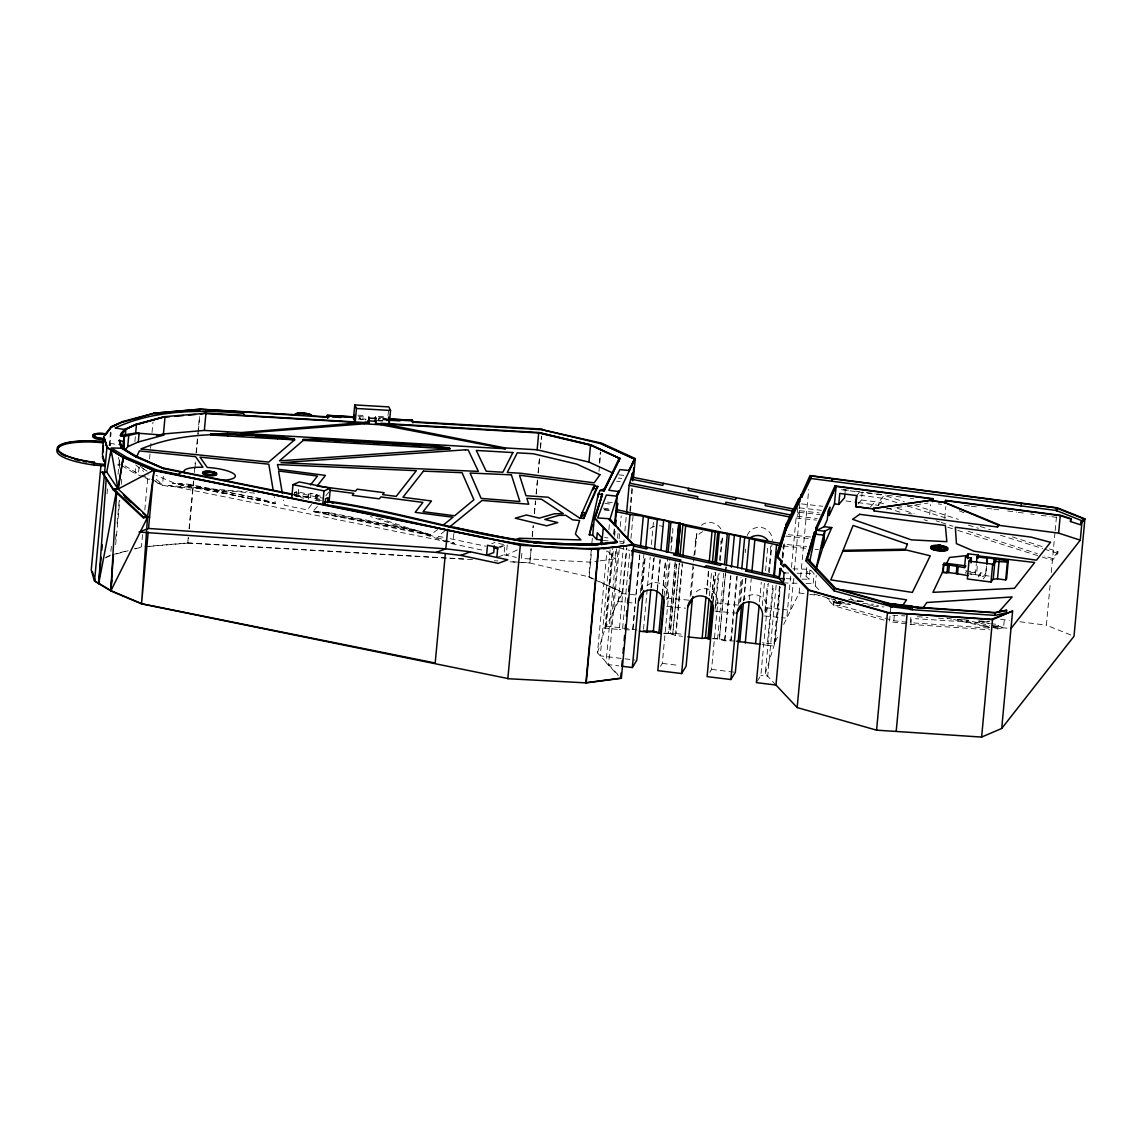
<?xml version="1.0" encoding="UTF-8"?>
<svg xmlns="http://www.w3.org/2000/svg" width="1142" height="1142" viewBox="0 0 1142 1142"><rect width="100%" height="100%" fill="white"/><g stroke="black" fill="none" stroke-linecap="round" stroke-linejoin="round"><path stroke-width="0.75" stroke-dasharray="5 3.75" d="M109.132 445.78L110.531 431.947M109.932 445.166L111.088 432.732M109.261 445.623L110.46 445.08L110.617 443.41L109.289 444.11M107.005 493.901L107.505 488.633M111.359 546.404L110.546 555.198L106.063 557.21M118.054 474.244L119.525 458.413M119.182 468.277L119.839 461.168M115.599 539.367L116.099 534.042M117.084 523.379L119.225 500.282M115.67 544.677L119.782 500.253M121.266 484.265L121.766 478.941M134.884 441.626L135.356 436.487M143.178 477.013L134.999 473.559L135.798 464.98L143.606 471.432M139.067 467.035L138.425 473.901L123.964 465.222M142.536 534.599L141.394 546.918L134.542 548.76M144.82 509.96L148.089 474.772M149.559 458.927L150.373 450.134M150.544 448.363L151.187 441.326M152.014 432.532L152.985 421.969M254.538 493.116L167.46 486.178L162.535 485.193L163.463 475.186M188.273 486.478L189.529 484.351L260.033 498.597L275.393 503.394L274.251 496.57M189.372 486.007L189.529 484.351L173.869 482.88L156.24 475.443M144.834 546.618L187.745 542.907L188.23 537.625M189.044 528.832L193.455 481.324M194.268 472.517L195.253 461.953M196.067 453.16L197.694 435.559M197.866 433.803L199.493 416.202M148.96 546.461L187.987 543.078L188.473 537.754M189.301 528.874L193.755 480.896M194.911 468.463L195.567 461.354M196.381 452.475L198.194 432.932M198.365 431.148L199.85 415.16M259.891 500.267L260.033 498.597L188.43 484.808L172.77 483.337L275.393 503.394L172.77 483.337M294.251 495.785L294.55 492.445L296.392 491.674L308.797 494.172L310.91 493.287L317.119 494.529L316.648 499.525L315.092 500.196L315.563 495.2L317.119 494.529M296.392 491.674L295.935 496.67L298.033 495.771L298.704 488.605M293.994 494.272L306.113 496.727L295.407 496.37M308.797 494.172L308.34 499.168L310.453 498.283L310.91 493.287M359.916 418.686C359.787 415.046 359.202 420.941 362.471 419.628L362.542 418.8L359.987 417.844M365.426 420.013L365.497 419.185L362.542 418.8M387.623 419.457L378.944 418.957L378.473 420.285L378.93 418.315L385.982 418.714M388.037 415.545L388.68 408.636M453.831 533.557L452.874 543.849L485.207 550.758M498.269 556.925L503.979 554.769L504.907 544.777L494.629 542.578L491.774 543.649M507.219 544.962L506.263 555.255L518.968 549.074M521.88 553.342L521.394 558.481L590.186 562.149L598.451 561.079M594.011 579.108L589.201 576.91L529.717 562.963L531.03 548.745M532.186 536.312L533.171 525.663M534.328 513.215L535.484 500.781M536.14 493.672L537.454 479.469M538.125 472.36L539.438 458.142M540.423 447.478L541.408 436.829M531.173 548.745L529.859 562.82L510.36 561.678M532.315 536.426L533.285 525.862M534.427 513.543L535.569 501.224M536.226 494.186L537.539 480.111M538.182 473.059L539.495 458.984M540.466 448.435L541.608 436.116M591.213 550.33L588.744 576.981L593.512 579.165M591.87 543.221L592.37 537.896M599.293 463.281L600.278 452.617M589.201 576.91L591.642 550.501M598.993 471.318L600.792 451.961M617.879 674.565L597.48 652.867L606.944 550.787M608.9 529.674L609.728 520.88M610.113 549.859L600.278 655.851L635.066 660.076M597.48 652.867L604.946 628.899L612.283 549.702M613.754 533.871L614.239 528.589M605.331 628.1L612.697 548.702M614.011 534.599L614.667 527.533M606.302 626.116L613.34 550.273M614.653 536.169L615.295 529.117M600.107 560.85L614.967 558.909L615.766 550.33M616.566 548.888L606.017 662.603L618.222 675.579M617.565 538.239L618.05 532.9M637.036 629.941L610.97 626.615L618.136 549.316M619.107 538.781L619.606 533.5M620.249 526.476L621.234 515.941M619.192 549.816L608.543 664.63L618.736 665.872M618.35 601.534L623.575 545.162M623.732 543.392L624.06 539.866M624.888 531.059L626.187 516.969M622.233 593.626L626.473 547.803M629.913 510.802L631.911 487.491M610.97 626.615L604.332 625.902L603.704 627.914L619.321 629.585L626.872 548.16M630.37 511.388L632.482 488.505M622.604 628.485L629.813 550.787M630.955 538.424L633.253 513.7M639.734 554.669L632.754 629.941L619.321 629.585M632.925 628.957L639.748 555.426M640.277 593.083L643.86 554.512M641.39 590.2L644.473 556.896M641.775 590.328L644.887 556.711M642.175 589.586L645.287 555.968M643.517 629.256L650.212 557.025M651.368 544.705L653.481 521.794M650.954 588.073L653.724 558.224M651.525 587.359L654.295 557.51M657.278 589.186L660.076 559.023M657.421 590.357L660.219 560.194M662.374 593.926L665.486 560.379M662.474 594.382L665.586 560.85M664.059 596.081L667.656 557.296M666 595.624L669.241 560.565M670.868 543.035L672.153 534.642M669.869 562.935L666.614 597.994L688.897 600.192M671.011 550.658L672.795 531.373A12.919 12.548 11.1 0 0 672.652 528.104M660.504 666.3L662.303 663.402L668.484 596.781A12.919 12.462 31.7 0 0 645.273 587.63M675.193 561.65L668.527 633.425L670.297 633.582L676.735 564.077M663.759 633.439L668.769 633.425L675.422 561.664M676.578 564.262L670.154 633.539L675.464 635.566L682.502 636.322M672.724 634.167L679.29 563.277M668.769 633.425L672.781 633.953L679.362 563.063M675.464 635.566L682.188 563.12M672.781 633.953L676.093 633.553L682.488 564.633M690.153 596.238L693.736 557.667M693.893 555.911L696.791 533.742A12.919 12.548 11.1 0 1 697.534 530.559M691.11 595.11L693.708 567.06M694.85 554.784L696.791 533.742M706.284 593.612L708.597 568.745M706.655 594.311L708.939 569.772M709.382 595.881L711.623 571.2M711.666 598.094L714.078 572.056M711.766 598.508L714.193 572.27M712.808 601.82L715.534 572.313M713.079 601.363L715.706 573.027M715.22 605.788L718.318 572.485M719.446 560.208L722.515 536.283L720.231 560.822M715.049 609.428L719.089 573.098M709.782 672.295L711.58 669.398L717.761 602.776A12.919 12.462 31.7 0 0 694.55 593.64M735.077 641.005L724.57 640.805L717.59 638.878L723.685 573.227M737.261 576.082L731.337 639.991L724.899 640.205L719.346 638.749L725.384 573.669M725.555 571.914L726.041 566.675M719.446 639.206L725.527 573.741M725.684 571.999L726.169 566.789M724.57 640.805L730.595 575.882M724.899 640.205L730.88 575.696M730.766 640.733L736.733 576.382M738.503 604.075L740.958 577.695M739.716 602.905L741.986 578.352M740.658 601.763L742.771 578.98M745.212 552.671L745.54 549.174M743.613 600.792L745.712 578.223M743.956 600.635L746.069 577.895M749.295 599.764L751.25 578.766M759.487 601.748L761.286 582.334M762.299 605.645L764.412 582.905M765.554 570.657L767.824 546.176M764.94 610.699L767.381 584.404M768.523 572.128L771.278 546.076M765.097 612.697L768.323 583.262M769.308 572.742L771.906 544.691M757.274 681.189L760.857 675.407L767.024 608.772A12.919 12.462 31.7 0 0 743.827 599.636M779.415 586.46L773.891 646.072L767.253 645.358L772.82 585.361M775.975 685.029L765.297 673.666L773.419 586.032M776.175 585.061L767.709 676.235L760.857 675.407M782.184 556.654L783.155 546.133M779.886 586.189L774.519 644.045L762.371 642.76M782.484 558.138L783.783 544.12L806.666 546.732M765.297 673.666L775.247 641.704L780.286 587.373M783.055 557.582L784.354 543.563M790.692 576.082L786.781 618.165L781.628 617.651M791.506 567.317L796.06 518.225L799.942 510.303L794.247 571.671M797.83 507.648L797.03 516.241L817.201 518.525M799.771 503.693L798.972 512.287L820.241 514.685M793.59 578.68L790.664 610.242L781.87 609.371M783.712 624.446L799.129 592.969L799.785 585.96M800.599 577.195L808.722 489.561M792.962 568.859L809.963 569.33L809.036 579.322L805.981 576.068L806.794 567.331M818.785 589.686L813.161 583.705L814.089 573.712L809.963 569.33M815.288 585.96L816.259 575.468M833.389 605.217L833.746 601.449L826.979 598.394L831.347 598.522M907.048 622.304L893.815 620.706L840.055 605.403L840.398 601.634L833.746 601.449L833.946 605.802L884.436 620.177M845.023 493.03L845.308 489.875M858.013 503.936L861.482 499.953L862.21 492.088M857.942 502.58L878.426 505.349L878.726 502.195L884.136 495.3L904.378 501.88M890.789 607.458L889.475 621.619L910.888 624.417L989.514 629.784M893.815 620.706L894.314 615.395M910.845 617.394L910.36 622.704L989.386 628.114M910.888 624.417L911.544 617.337M929.688 514.614L930.616 504.621M944.734 518.254L945.819 506.605M975.339 574.697L976.367 563.663M970.357 573.912L975.439 574.569L976.681 572.97L977.595 563.234M980.635 572.856L978.38 575.739L978.152 578.237L980.407 575.354L980.635 572.856L985.703 573.527L986.502 564.99M983.219 578.894L985.774 575.639L986.674 565.904M994.14 627.001L998.094 626.073L999.136 624.603L998.779 626.259L990.328 625.345L995.139 626.644L994.868 629.585L1003.575 627.558L1004.389 618.807M1070.753 634.966L1046.386 625.202L1050.297 583.077M1051.282 572.542L1055.008 532.315M1055.165 530.559L1056.478 516.541M1042.289 557.053L1052.424 560.251L1057.82 553.356L1057.977 551.686L1049.541 548.959M805.981 576.068L807.837 570.144L810.906 570.472M613.982 609.057L622.19 592.313L595.11 579.893M604.946 628.899L622.861 592.341L595.61 579.851M775.247 641.704L778.33 635.423M666.685 599.664L668.484 596.781M715.063 607.116L717.761 602.776M765.24 611.669L767.024 608.772M311.638 504.45L307.355 509.903L284.301 505.207L283.444 500.068M315.92 498.983L321.273 492.159M437.743 529.46L429.934 535.312L312.751 511.63L318.175 505.62M325.813 495.871L330.181 490.303M878.426 505.349L883.837 498.454L897.355 502.723M965.532 570.757L975.568 572.199M965.29 573.255L966.546 571.657M985.703 573.527L983.462 576.396L978.38 575.739M1057.977 551.686L1052.567 558.581L1044.131 555.854M856.714 495.571L859.027 492.916M870.39 507.077L875.043 501.723M445.066 530.687L438.214 536.283L443.367 537.325M499.839 547.675L505.792 544.777M105.164 557.981L109.618 555.997M329.481 512.644L312.751 511.63L329.481 512.644L415.674 530.045L431.034 534.841L429.949 535.312M415.674 530.045L328.225 514.757L328.425 513.101L414.589 530.502L429.934 535.312M167.46 486.178L168.93 485.564L247.129 491.788M306.113 496.727L323.058 499.725M378.602 518.14L454.345 543.235L452.874 543.849L370.393 516.527M497.769 547.461L504.907 544.777M112.259 554.741L127.69 550.601M116.227 553.956L128.189 550.744M135.027 548.902L141.865 547.075M993.283 627.072L1009.514 628.328M836.072 602.548L840.398 601.634L834.26 602.405L844.909 603.204M886.378 509.004L895.057 507.776M896.784 507.519L905.449 506.277M907.191 506.034L927.989 503.051M840.326 602.462L834.174 603.247L850.547 604.461M988.672 621.505L978.037 622.675L915.484 618.678M117.44 464.908L120.524 464.794M712.836 638.535L719.346 638.749M663.916 633.153L668.841 633.225M712.665 638.792L717.59 638.878M604.118 509.618L608.957 509.732M785.196 572.927L788.608 573.027M797.102 573.255L814.089 573.712M786.11 578.694L794.932 578.937M801.984 579.122L809.036 579.322M783.184 582.891L797.287 583.277M806.109 583.519L813.161 583.705M892.83 615.238L905.006 615.895M357.946 415.188L366.454 415.674M378.387 416.373L386.91 416.873M378.901 417.444L387.423 417.943M358.602 416.587L367.124 417.073M387.666 418.957L378.93 418.315M387.623 420.156L378.873 419.785M358.402 419.028L366.625 419.514L365.497 419.185M377.617 420.156L387.552 420.727M377.502 420.827L382.813 421.127M187.745 542.907L466.05 559.109M494.4 560.751L497.955 560.965M187.987 543.078L472.759 559.651M510.131 561.821L529.717 562.963M917.326 616.723L927.918 617.437M938.496 618.165L947.318 618.764M957.91 619.492L968.502 620.22M979.079 620.934L989.671 621.662M984.732 626.487L988.829 626.772M853.145 600.878L863.652 601.663M857.456 601.363L862.767 601.763M862.824 603.461L873.43 604.261M867.891 604.917L878.498 605.703M873.302 606.159L883.794 606.944M295.107 495.599L307.541 496.599M618.193 478.055L621.733 478.398M616.637 481.225L620.177 481.567M621.576 593.554L637.507 595.125M716.334 602.905L738.617 605.103M766.054 607.815L780.114 609.2M617.694 601.477L625.331 602.234M627.072 602.405L635.808 603.262M666.728 606.316L685.585 608.172M714.735 611.056L738.731 613.425M764.455 615.952L779.915 617.479M155.326 481.096L157.924 483.237L161.35 483.58L156.14 479.283M788.18 534.67L811.134 537.083M785.91 536.098L808.864 538.51M783.226 545.933L806.166 548.346M814.988 549.273L818.529 549.645M676.093 633.553L682.816 634.267M990.699 623.689L999.136 624.603M604.675 537.539L607.944 537.896M801.541 503.893L822.811 506.291M799.5 507.847L821.369 510.317M799.743 510.702L819.214 512.901M796.174 517.983L816.473 520.11M607.387 502.066L612.512 502.666M604.917 503.436L611.727 504.222M618.907 474.787L624.06 475.4M662.303 663.402L679.29 665.472M711.58 669.398L733.664 672.096M604.304 509.974L609.414 510.617M603.376 508.176L610.185 509.047M843.51 489.575L848.763 490.261M855.786 491.174L859.298 491.631M866.321 492.545L875.086 493.687M876.842 493.915L885.621 495.057M887.377 495.285L903.165 497.355M910.188 498.269L913.686 498.726M964.462 505.349L969.644 506.02M971.371 506.249L980.022 507.376M986.931 508.276L992.112 508.947M993.84 509.175L1002.49 510.303M1007.701 510.988L1016.523 512.13M1018.293 512.358L1023.575 513.058M1030.641 513.971L1034.167 514.428M1041.218 515.356L1050.04 516.498M1051.811 516.741L1057.092 517.426M841.411 489.732L882.423 495.086M938.182 503.907L941.55 504.35M861.482 499.953L878.726 502.195L883.794 503.836M908.589 513.543L912.087 514M969.929 572.099L976.681 572.97M985.774 575.639L989.158 576.082M966.889 573.598L980.407 575.354M603.333 540.309L608.329 540.965M799.129 592.969L807.965 594.111M809.735 594.34L820.327 595.724M848.592 599.407L864.48 601.491M1000.478 619.221L1009.3 620.377M1019.906 621.748L1046.386 625.202M859.926 495.228L883.837 498.454M845.979 500.967L856.229 502.352M762.271 644.559L767.253 645.358M109.86 443.296L121.066 445.123M109.718 444.952L110.46 445.08M315.563 495.2L321.759 496.456M294.55 492.445L323.857 498.369M294.593 495.071L310.453 498.283M316.648 499.525L321.302 500.467M315.092 500.196L319.746 501.138M300.589 497.612L303.686 498.226M313.807 511.173L431.034 534.841M450.219 538.71L485.864 546.204M168.93 485.564L454.345 543.235M503.979 554.769L516.355 557.41M979.351 621.148L989.714 623.475M619.421 541.108L626.087 542.607M978.023 621.062L988.401 623.375M619.863 542.95L623.218 543.692M963.762 619.578L989.729 625.373M957.296 619.506L988.472 626.473M946.747 617.993L951.928 619.15M953.656 619.535L989.786 627.629M619.364 548.046L629.742 550.358M188.43 484.808L258.791 500.724L258.949 499.054L274.294 503.865M998.094 626.073L1003.575 627.558M992.812 627.315L998.294 628.785M814.103 594.026L850.005 604.246M834.288 602.034L840.055 603.675M907.49 505.92L946.333 518.183M968.302 525.106L978.437 528.303M1000.392 535.241L1042.617 548.56M1044.316 549.088L1057.82 553.356M886.877 508.019L900.396 512.287M924.035 519.738L927.418 520.809M947.689 527.204L956.139 529.874M957.824 530.402L1040.59 556.525M914.514 505.164L958.395 519.396M980.336 526.505L990.471 529.788M1012.412 536.911L1042.789 546.761M897.298 508.219L914.171 513.7M936.112 520.809L939.481 521.908M941.179 522.451L952.985 526.291M968.173 531.216L1037.379 553.656M959.309 510.802L964.105 512.815M141.694 475.286L149.887 478.741M151.529 479.426L161.35 483.58M144.82 477.713L149.73 479.783M157.924 483.237L162.535 485.193M142.95 468.591L147.075 471.075M121.994 465.736L134.999 473.559M140.523 466.393L145.733 470.69M850.148 597.68L852.56 599.935M833.631 598.579L840.055 605.403L833.946 605.802L826.979 598.394M607.73 551.215L614.967 558.909M118.383 457.514L120.096 463.338M650.069 528.518A12.919 12.548 11.1 0 1 656.136 525.862M659.505 525.763A12.919 12.548 11.1 0 1 662.788 526.519M671.053 536.24A12.919 12.548 11.1 0 1 671.196 539.524M695.192 541.893A12.919 12.548 11.1 0 1 702.63 531.701M720.773 541.151A12.919 12.548 11.1 0 1 720.916 544.434M770.493 546.062A12.919 12.548 11.1 0 1 770.636 549.331M747.253 535.455A12.919 12.548 11.1 0 1 772.235 541.194M701.388 525.277A12.919 12.548 11.1 0 1 721.373 529.859"/><path stroke-width="1.5" d="M116.627 491.488L110.817 590.899L141.537 603.861L507.947 678.548M142.779 512.986L147.504 517.426L141.537 603.861L148.203 531.972M116.384 491.46L98.683 583.605L106.263 478.127M113.386 555.426L110.817 590.899L94.529 581.107L91.246 569.929L100.924 465.608M105.121 465.95L94.101 465.037L94.472 462.353A44.295 10.635 5.3 0 1 58.071 448.178A44.295 10.635 5.3 0 1 98.283 441.526L103.422 442.025M92.902 436.13A10.835 2.598 5.3 0 0 101.638 439.913L104.307 440.184L103.522 437.514L102.466 454.702L105.335 464.466L94.244 463.381L94.472 462.353M102.908 452.246L103.365 447.25M104.307 440.184L104.407 438.771L101.766 438.585A10.835 2.598 5.3 0 1 93.016 434.788A10.835 2.598 5.3 0 1 105.535 433.774L111.331 426.851L123.25 421.526L111.288 427.351L105.821 434.317L102.709 434.074A10.492 2.527 5.3 0 0 93.159 435.659A10.492 2.527 5.3 0 0 101.781 439.013L104.721 439.37L107.22 447.864L123.479 457.628L154.17 470.59L487.52 538.31M104.721 439.37L106.934 447.35L94.529 581.107M629.556 545.376L633.025 544.92L617.379 527.732L633.781 544.534L621.376 678.291L586.203 682.887L507.833 678.705L520.352 544.805L154.213 470.09L147.561 516.598L117.969 488.862L106.72 472.003L102.066 472.131L113.229 489.818L143.307 517.797L149.573 517.24M105.421 435.102L111.002 426.794L122.951 421.455L154.056 413.247L200.278 409.25L328.625 417.301L328.054 415.488L354.705 417.044M105.821 434.317L102.751 433.575A10.492 2.527 5.3 0 0 93.216 435.159A10.492 2.527 5.3 0 0 101.824 438.514M107.22 447.864L104.436 438.856M98.683 583.605L101.138 557.225M101.795 550.187L102.28 544.905M110.617 454.959L111.102 449.848L117.969 488.862L113.315 488.976L102.066 472.131M113.229 489.818L114.043 489.347L143.392 516.969L147.561 516.598M113.957 490.175L114.043 489.347L118.211 488.976L153.942 470.104L291.838 498.397M292.866 494.729L163.663 468.62L135.984 456.928L121.452 448.206L119.325 440.312L122.137 447.721L136.583 456.4L164.091 468.534M119.967 440.355L120.895 447.892M124.821 450.405L127.718 446.708L138.31 441.968L139.11 433.389C134.613 433.132 110.26 442.325 125.249 429.107L135.912 424.353L164.562 416.659L205.931 413.276L204.347 430.42L163.449 433.96L156.911 435.716M163.449 433.96L165.033 416.801L136.469 424.467L125.877 429.206L121.052 435.373L135.67 433.046L163.72 435.145L138.31 441.968M119.325 440.312L121.452 448.206L111.188 447.964L126.962 457.442L156.825 470.033L177.909 474.301L182.434 471.903M122.893 446.194L124.435 436.215L123.507 446.208M125.249 429.107L120.367 435.787M111.816 580.236L110.817 590.899L147.504 517.426M122.736 462.424L123.236 457.143L154.17 470.59M125.877 429.206L125.334 435.059L128.761 435.387L127.718 446.708M123.479 457.628L107.277 447.364M135.912 424.353L125.206 429.606L115.171 427.979C154.984 409.464 200.464 409.65 243.374 413.318L244.631 415.36M136.469 424.467L135.67 433.046L139.11 433.389M135.984 456.928L121.495 447.707M143.307 517.797L143.392 516.969M123.193 422.026L154.056 413.247M148.531 528.461L445.794 548.802L470.376 551.8L507.747 559.78L498.226 563.377L460.854 555.397L436.287 552.4L139.01 532.058L148.531 528.461L153.942 470.104M137.554 424.396L164.562 416.659M163.663 468.62L136.026 456.429M200.507 414.046L205.688 413.104L363.813 422.454L241.033 432.561L204.347 430.42M227.815 435.973L227.558 433.446L210.356 434.117L210.77 434.988L294.607 439.87L294.208 438.999L277.32 436.344L227.558 433.446M277.577 438.871L277.32 436.344M295.093 415.345L295.064 414.689A8.579 2.056 5.3 0 1 302.516 413.033A8.579 2.056 5.3 0 1 312.023 415.674L312.051 416.33M295.592 414.589L295.607 414.218A8.051 1.927 5.3 0 1 302.587 413.176A8.051 1.927 5.3 0 1 310.981 415.103L310.938 415.602A8.051 1.927 5.3 0 0 302.544 413.675A8.051 1.927 5.3 0 0 295.564 414.717M291.752 497.955L292.98 484.636L299.318 481.938L330.338 488.219L329.067 502.037L324.399 502.066M311.323 416.016L328.668 416.801M320.331 441.354L320.074 438.828L302.887 439.513L303.301 440.369L449.948 448.906L449.534 448.035L432.647 445.38L320.074 438.828M327.269 415.303L327.768 417.929L327.269 415.303L354.648 416.901M328.625 417.301L328.054 415.488M633.781 544.534C528.403 561.736 425.78 519.325 322.772 504.222L324.014 490.903L330.338 488.219M327.497 502.694L327.968 497.698L325.584 498.711L325.113 503.708L322.772 504.222M601.663 540.095L596.666 539.438L592.712 535.227L589.286 534.87L598.365 494.001L600.021 490.475L604.061 490.946L619.906 458.627L590.956 445.366L538.838 432.989L389.251 424.282L390.535 410.449L388.837 406.909L354.762 404.925L353.478 418.743L354.063 419.985L354.534 414.989L355.176 422.297L205.646 413.604M355.176 422.297L356.461 408.479L354.762 404.925M368.809 423.097L368.837 417.173L368.809 423.097L363.698 422.797L364.184 423.81L381.214 424.81L505.392 448.777L504.978 447.921L380.786 423.282L538.881 432.49L591.014 444.852L619.906 458.627M375.618 423.482L375.49 417.258L375.618 423.482L380.729 423.782L381.214 424.81M388.822 421.384L388.608 416.973M629.57 470.604L628.985 470.019L632.525 464.18L619.278 491.617L608.786 490.246L619.963 469.59L628.942 470.518L634.552 459.07L601.106 443.738L542.079 429.72L412.562 422.183L411.991 420.37L389.408 419.057M412.348 421.598L412.476 420.256L389.522 418.928M412.562 422.183L411.991 420.37M412.961 422.883L412.476 420.256M435.188 663.188L445.309 554.084M447.735 529.388L445.794 548.802L436.287 552.4M454.131 527.304L522.879 541.479L592.056 545.177L617.237 542.379C519.439 555.526 424.767 515.213 329.067 502.037M494.329 545.905L493.701 552.571L486.563 555.269L487.491 545.276L497.769 547.461L496.841 557.453M612.911 473.073L588.958 462.082L537.14 449.791L538.738 432.632L590.542 444.937L619.292 458.113L618.964 461.539M542.079 429.72L601.606 443.153L635.266 458.584L633.467 477.956M588.958 462.082L590.542 444.937M592.712 535.227L594.297 518.068L602.476 493.944L594.896 518.625L602.476 493.944M601.106 443.738L634.552 459.07M598.18 496.927L598.508 493.558M596.666 539.438L597.28 532.786L601.42 537.183L600.92 543.963M601.834 493.858L599.907 502.88M603.433 490.86L619.292 458.113M586.203 682.887L598.608 549.145M604.061 490.946L619.949 458.128M601.691 544.791L603.29 527.633M618.008 527.761L609.186 519.567L609.985 518.796L597.623 517.94L606.359 495.028L617.123 496.213L618.15 493.501L616.494 496.128L617.165 495.714M616.709 495.071L618.693 491.031L619.278 491.617M614.567 525.063L617.351 495.143M617.508 493.43L618.107 494.001L619.321 491.117M614.981 524.007L617.622 503.251L617.008 509.903M618.693 491.031L618.479 493.258M614.967 525.72L609.243 519.068M615.595 525.734L616.123 520.295M626.515 513.443L629.128 485.25L632.468 473.045L631.854 479.697L633.011 477.327L794.789 509.289M634.595 458.57L632.34 463.566L635.266 458.584M632.525 464.18L632.982 463.638M632.682 480.853L633.011 477.327M633.239 473.288L633.724 467.949M627.7 539.309L629.999 514.528L616.138 511.659L617.094 509.717C671.696 521.708 725.284 533.671 780.343 543.406M621.162 672.838L620.663 678.162L585.917 682.716L598.322 548.959L633.025 544.92M621.819 665.729L622.304 660.404M622.975 653.295L623.461 647.971M624.117 640.862L624.617 635.537M625.274 628.428L625.602 624.874M626.43 615.981L626.929 610.656M627.586 603.547L628.086 598.222M628.742 591.113L629.228 585.789M629.899 578.68L630.227 575.125M630.884 568.017L631.369 562.692M632.04 555.583L632.525 550.258M640.548 545.919L643.303 516.155L629.999 514.528M622.133 666.286L632.34 667.528L638.521 600.906L642.989 593.669A12.919 12.462 31.7 0 1 643.731 590.485M645.715 547.86L648.499 517.783L643.303 516.155M642.989 593.669L636.808 660.29L632.34 667.528M639.477 631.198L646.872 631.983L650.783 589.829M654.537 549.445L657.307 519.596L648.499 517.783M664.002 596.438L660.576 633.453L653.324 631.769L657.107 590.956M660.89 550.144L663.688 519.981L657.307 519.596M658.863 633.225L662.303 596.153M666.4 552.029L669.183 522.008L663.688 519.981M668.099 552.371L670.868 522.408L669.183 522.008M675.836 554.655L678.762 523.136L670.868 522.408M676.078 554.669L679.005 523.164M677.563 553.613L680.375 523.407M677.706 553.656L680.518 523.464L678.762 523.136M679.947 556.183L682.916 524.292L680.518 523.464M682.845 556.054L685.628 526.005L682.916 524.292M638.521 600.906A12.919 12.462 31.7 0 1 652.41 589.971A12.919 12.462 31.7 0 1 664.002 604.018L657.821 670.639L681.617 673.537L687.784 606.902L692.266 599.678A12.919 12.462 31.7 0 1 692.994 596.495M692.266 599.678L686.085 666.3L681.617 673.537M687.784 636.893L702.13 638.421L705.956 597.152M709.253 561.65L712.051 531.458C734.863 534.199 757.132 540.851 779.872 545.462M702.13 638.421L705.428 638.021L709.054 598.965M712.437 562.521L715.32 531.373M712.808 601.82L709.382 638.749L707.912 638.621L711.352 601.563M714.892 563.377L717.776 532.215M716.348 563.634L719.232 532.486M724.485 564.548L727.368 533.4M726.326 565.062L729.224 533.914M731.408 567.203L734.292 536.055M737.532 567.702L740.43 536.554M730.88 679.533L737.061 612.911L741.543 605.674L735.362 672.295L730.88 679.533L707.098 676.635L713.279 610.014A12.919 12.462 31.7 0 0 701.688 595.967A12.919 12.462 31.7 0 0 687.784 606.902M741.772 568.902L744.698 537.24M760.601 644.288L739.816 641.69L743.456 602.533M746.354 571.285L749.395 538.396A12.919 12.548 11.1 0 1 767.681 540.123M745.283 643.017L749.138 601.506M751.893 571.771L754.819 540.28M755.619 643.488L759.159 605.274M762.099 573.512L765.054 541.751M773.634 576.539L776.589 544.777M774.404 575.525L776.189 556.24L785.011 527.889L786.296 528.061L777.773 557.168M746.611 569.515L745.555 571.014L779.058 578.494L781.071 568.53L779.986 568.502L779.058 578.494L784.34 578.637M737.061 612.911A12.919 12.462 31.7 0 1 750.965 601.977A12.919 12.462 31.7 0 1 762.556 616.009L756.375 682.63L775.975 685.029L797.173 707.569L876.571 730.166L981.62 737.075L1001.72 728.453L1012.611 611.027L991.67 619.278L887.834 612.455L809.207 590.057L785.182 564.505L783.926 564.476L783.697 566.974L780.657 563.734L780.885 561.236L776.189 556.24M786.053 530.559L784.782 530.388L785.011 527.889M786.296 528.061L777.488 556.325L782.099 561.236L781.87 563.734L780.657 563.734M785.582 527.804L786.139 524.278L798.729 498.583L800 498.754L799.771 501.252L786.867 527.947L785.582 527.804L784.782 530.388M785.81 527.79L786.139 524.278M786.867 527.947L787.423 524.421L800 498.754M787.195 526.919L787.423 524.421M705.085 567.189L706.141 565.69L783.184 582.891L784.111 572.899L779.986 568.502M775.975 685.029L785.253 585.089L776.988 576.296L632.739 544.092M799.771 501.252L798.501 501.081L798.729 498.583M798.501 501.081L810.021 475.543L1057.278 507.79L1084.9 518.839L1074.008 636.265L1001.72 728.453M800.385 497.241L801.655 497.412L801.884 494.914L811.148 476L1056.478 507.99L1083.544 518.782L1080.775 522.308L1080.546 524.806L1070.454 521.523L1070.953 518.668L1060.861 515.385L945.676 500.367L945.219 503.151L945.676 500.367M801.655 497.412L810.92 478.498L811.148 476M892.216 606.802L834.188 590.885L806.081 560.993L814.689 531.601L815.959 531.772L809.707 561.607M797.173 707.569L808.065 590.143L783.926 564.476M806.081 560.993L814.689 531.601M823.311 546.19L824.695 531.187L822.554 548.403L831.776 527.575L824.695 531.187L815.745 530.159L815.988 527.661L834.959 485.935L933.228 498.74L932.771 501.524L933.228 498.74M933 499.025L836.101 486.392L817.258 527.832L817.015 530.331L824.096 526.705L831.776 527.575M815.431 570.943L815.659 568.445M832.047 481.253L832.275 478.755M834.731 488.433L834.959 485.935M824.096 526.705L827.293 519.667L828.093 511.074L829.906 507.091L829.106 515.684L834.474 503.879L836.101 486.392M834.474 503.879L838.756 504.436L839.77 493.415L856.714 495.571L855.701 506.591L869.219 508.418M834.188 590.885L834.417 588.387L806.309 558.495M844.88 494.6L844.58 497.741L838.756 504.436M856.671 495.628L855.658 506.648L873.887 509.018M876.571 730.166L887.462 612.74L808.065 590.143M890.317 606.873L890.546 604.375L834.417 588.387M891.988 607.087L892.444 604.304L835.559 588.316L807.608 558.581L815.959 531.772M883.979 603.333L894.586 604.132L894.657 605.831L910.117 607.758M896.213 731.237L907.105 613.811L992.512 619.649L1012.611 611.027M910.088 609.457L910.545 606.659L994.625 612.54L1006.616 610.256L1006.388 612.754L995.067 615.395L912.215 609.728L910.088 609.457L910.545 606.659M911.744 607.715L911.901 606.045L884.65 603.233M912.215 609.728L912.458 607.23L910.317 606.959M943.292 570.515L943.849 564.519M949.359 565.09L947.717 565.404L947.018 572.899L942.45 572.299L948.659 572.585L949.359 565.09L964.547 567.603L965.889 565.875L943.991 563.02L942.45 572.299L932.943 592.341L1014.424 588.316L1034.681 562.492L978.451 555.911M968.002 575.639L956.268 573.584L956.953 566.089M957.481 574.269L958.167 566.775M964.547 567.603L965.504 557.239L968.202 553.799L978.351 555.112L978.037 558.367M967.759 558.666L968.202 553.799M965.504 557.239L971.414 558.01L969.001 561.107L967.331 578.965L990.999 582.049L993.226 579.194L994.882 561.35L1007.358 562.064L1008.258 560.922L987.43 557.781L986.659 563.277M970.971 562.878L971.414 558.01M976.524 561.964L976.995 556.839L978.351 555.112M986.831 564.276L987.43 557.781M990.999 582.049L992.655 564.191L994.882 561.35M993.583 565.162L994.197 558.666M995.496 562.535L995.795 559.294M981.62 737.075L992.512 619.649M993.226 579.194L997.48 578.851L999.136 560.993M995.067 615.395L995.31 612.897L1006.616 610.256M997.48 578.851L1005.702 579.922L1007.358 562.064M1008.258 560.922L1006.602 578.78L1005.702 579.922M1021.034 505.906L1021.262 503.408M1083.315 521.28L1056.25 510.488L1056.478 507.99M1056.964 511.288L1057.278 507.79M1084.9 518.839L1081.888 522.679L1080.275 540.166L1058.62 533.114L1060.247 515.627L945.448 500.653M1070.953 518.668L1070.454 521.523M118.211 488.976L123.236 457.143L117.969 488.862M663.245 483.294L662.831 485.393L632.04 479.312M688.612 488.305L688.198 490.403L735.534 499.753L735.933 497.655M697.391 498.74L697.805 496.642L630.098 483.266M765.568 503.508L765.154 505.606L793.89 511.288M106.72 472.003L111.102 449.848M725.57 504.222L725.969 502.209L791.834 515.213M783.184 582.891L783.855 579.565M815.916 569.244L823.953 533.414M589.286 534.87L592.355 525.02M609.186 519.567L609.343 518.711M609.985 518.796L615.01 525.22M609.942 519.296L617.123 496.213M823.482 538.382L822.054 550.016L816.03 569.344M596.281 488.719L585.675 512.844L580.35 518.14L582.263 512.472L592.869 488.348L594.454 486.021L597.88 486.406L583.776 518.497L579.665 518.068L548.16 497.227L526.019 495.714L519.496 475.2L594.896 485.036L592.712 490.004L592.869 488.348L596.281 488.719L597.88 486.406M583.776 518.497L585.675 512.844L582.263 512.472L580.35 518.14M815.745 530.159L817.215 526.947M818.671 523.735L820.855 518.925M822.326 515.713L827.436 504.478M828.892 501.267L833.275 491.631M136.583 456.857L139.353 450.904L195.61 456.672L202.962 467.235L198.651 467.235A25.852 6.21 5.3 0 0 184.247 472.717M946.747 563.263L949.502 557.453L968.059 555.455M997.494 527.004L998.922 524.72L945.034 502.466L929.816 500.482L873.245 508.518L874.115 510.917L997.494 527.004L998.822 525.32L1058.62 533.114M902.722 605.317L906.548 599.864L841.711 589.743M923.036 607.901L926.819 602.505L1012.112 596.952L998.422 612.34M647.714 547.432L646.658 548.931L633.268 545.947M674.594 553.427L673.537 554.941L720.431 565.404L721.487 563.905M679.89 561.564L680.946 560.065L632.782 549.302M105.435 434.345L103.608 436.672L104.365 439.27M102.68 446.665L103.522 445.594M310.481 484.936L317.462 476.043L278.562 470.975L282.288 493.216M317.062 486.064L325.427 475.4L278.634 469.291L277.477 464.566L416.345 470.675L396.188 496.385L382.67 494.629L384.169 492.702L357.132 489.176L355.633 491.103L318.804 486.292M873.245 508.518L929.959 500.31L946.09 502.837M874.115 510.917L873.373 508.347M892.444 604.304L890.546 604.375M1010.984 628.528L1080.275 540.166M449.177 527.333L482.067 500.439L528.717 504.222L526.833 498.269L541.551 499.268L563.263 513.629L554.298 513.772L539.352 518.125L526.348 514.971L515.242 518.197L546.69 525.82L557.796 522.579L544.777 519.439L558.652 515.399L565.761 515.285L572.613 519.824L579.594 520.552L575.397 534.071L580.907 539.938L519.182 538.253L514.728 540.437M443.096 525.149L452.989 517.255L415.131 512.33L422.911 502.409L380.871 496.927L379.372 498.84L352.336 495.314L353.834 493.401L330.181 490.303M460.854 555.397L470.376 551.8M600.021 490.475L604.846 488.719M937.225 548.131C934.741 549.359 942.935 550.387 941.608 548.631M895.357 604.047L894.657 605.831L891.117 605.574M895.214 605.717L890.874 606.63L910.317 609.171M616.566 541.751C518.839 554.726 424.267 514.385 328.625 501.267M603.49 548.788L608.7 548.103M612.169 547.646L626.073 545.833M153.799 413.176L200.15 409.164L295.064 414.689M153.999 413.747L200.35 409.835M164.519 417.158L169.658 416.716M174.797 416.259L183.377 415.531M188.516 415.074L195.368 414.489M241.033 432.561L241.433 433.418L364.184 423.81M646.872 631.983L653.324 631.769M939.652 545.947L940.88 546.033L938.224 545.019L940.908 545.234L938.124 545.719L939.566 546.176M780.885 561.236L782.099 561.236M533.414 542.935L536.911 543.021M554.427 543.506L598.194 544.691M784.111 572.899L785.196 572.927M598.28 549.459L520.309 545.305L490.974 539.038M887.462 612.74L907.105 613.811M643.36 631.012L653.638 631.155L658.763 632.768M356.461 408.479L390.535 410.449M369.266 418.1L376.089 418.486M327.997 415.988L354.662 417.544M389.365 419.557L411.934 420.87M332.279 416.93L340.844 417.43M391.164 420.356L399.986 420.87M412.605 421.683L542.264 429.064M367.695 420.77L376.218 421.27M364.955 421.983L368.366 422.169M504.978 447.921L537.14 449.791M241.433 433.418L505.392 448.777M433.061 446.251L320.488 439.699L303.301 440.369L279.462 460.84L449.948 448.906L433.061 446.251L432.647 445.38M210.356 434.117L222.59 434.831M236.565 435.644L243.546 436.058M255.779 436.772L262.76 437.172M287.213 438.599L294.208 438.999M302.887 439.513L320.645 440.541M334.849 441.369L340.173 441.683M354.377 442.496L359.701 442.81M373.905 443.638L379.23 443.952M393.433 444.78L400.542 445.194M412.961 445.908L420.07 446.322M442.711 447.65L449.534 448.035M912.458 607.23L995.31 612.897M119.282 440.812L123.35 441.197L124.564 450.005M707.812 638.378L709.639 638.549L705.499 637.807M103.565 441.826L98.212 441.312A45.152 10.849 5.3 0 0 57.2 448.107A45.152 10.849 5.3 0 0 94.329 462.539M103.337 442.853L98.212 442.354A44.295 10.635 5.3 0 0 58.114 450.419M160.294 434.802L163.72 435.145M598.365 494.001L602.434 494.443M785.824 525.306L787.109 525.448M823.425 535.07L814.446 534.099M894.8 604.175L920.895 608.301M810.92 478.498L1056.25 510.488M800.613 494.743L801.884 494.914M815.988 527.661L817.258 527.832M976.995 556.839L987.131 558.167M969.001 561.107L992.655 564.191M948.659 572.585L956.268 573.584M736.661 641.233L739.816 641.69M629.128 485.25L790.892 517.212M292.98 484.636L324.014 490.903M163.706 468.12L292.909 494.229M141.965 603.775L433.732 662.731M685.628 526.005L712.051 531.458M494.3 548.017L497.684 548.731M920.552 607.987L911.987 606.302M631.469 550.744L785.253 585.089M705.428 638.021L707.912 638.621M1060.247 515.627L1070.682 519.025M1080.775 522.308L1081.888 522.679M328.097 501.409L333.15 503.08M946.133 503.265L998.822 525.32M140.352 603.09L111.374 590.871L95.157 581.121L92.359 571.585M124.421 496.642L130.83 502.423M123.322 494.686L138.881 509.318M617.379 527.732L633.068 544.42M594.953 518.125L617.28 541.879M594.297 518.068L617.237 542.379M388.665 423.04L389.222 424.224M102.366 456.557L103.751 461.254M273.109 489.761L268.813 464.194L200.021 457.128L207.187 467.421L211.77 467.806A25.852 6.21 5.3 0 1 234.581 474.515A25.852 6.21 5.3 0 1 223.489 480.297M941.336 545.676A8.622 2.07 5.3 0 1 946.104 549.402A8.622 2.07 5.3 0 1 931.701 547.789A8.622 2.07 5.3 0 1 939.109 545.433M941.222 546.932A8.622 2.07 5.3 0 1 946.418 550.544A8.622 2.07 5.3 0 1 932.372 549.416A8.622 2.07 5.3 0 1 936.783 546.575M215.995 473.659A7.109 1.713 5.3 0 1 209.928 475.572A7.109 1.713 5.3 0 1 202.933 472.674M203.776 472.345A7.109 1.713 5.3 0 1 214.996 473.202M94.401 463.181A44.295 10.635 5.3 0 1 91.189 462.738M86.449 461.968A44.295 10.635 5.3 0 1 83.423 461.382M80.011 460.654A44.295 10.635 5.3 0 1 75.201 459.455M65.922 456.3A44.295 10.635 5.3 0 1 60.612 453.36M94.101 465.037A45.152 10.849 5.3 0 1 57.614 449.234M93.744 435.545A10.835 2.598 5.3 0 1 95.271 435.102M295.021 415.188A8.579 2.056 5.3 0 1 302.473 413.532A8.579 2.056 5.3 0 1 311.98 416.173M907.405 544.163L905.42 549.188L843.082 550.33L853.074 525.448L907.405 544.163M842.668 551.343L830.776 579.879L912.358 592.427L930.245 555.783L906.948 550.173L842.668 551.343M936.654 547.132C941.679 550.444 943.706 545.476 936.654 547.132M938.924 547.461L939.809 547.56L938.967 547.446M599.95 474.729L594.168 482.838L520.709 473.259L507.262 472.474L517.297 452.817L533.228 453.745L576.667 464.066L599.95 474.729M512.915 452.56L502.88 472.217L486.178 471.246L476.271 450.433L512.915 452.56M423.439 471.132L402.94 497.27L431.476 500.981L423.097 511.673L454.602 515.784L473.901 499.782L462.053 472.688L423.439 471.132M1050.483 542.336L1036.479 560.194L974.083 551.215L956.454 543.663L955.326 527.247L1031.212 537.14L1050.483 542.336M294.607 439.87L268.698 462.096L140.866 448.977C189.172 428.892 243.931 433.517 294.607 439.87M859.698 514.314L852.589 519.31L911.402 539.866L946.832 541.679L945.362 525.506L859.698 514.314M465.408 449.805L280.989 462.724L478.398 471.389L468.177 449.962L465.408 449.805M511.388 474.844L470.09 473.031L481.11 498.383L519.881 501.538L511.388 474.844M210.014 471.475L208.329 471.361A6.467 1.556 5.3 0 0 204.532 473.487A6.467 1.556 5.3 0 0 215.353 474.23A6.467 1.556 5.3 0 0 210.014 471.475M209.928 472.303L208.258 472.188A6.467 1.556 5.3 0 0 204.447 474.315A6.467 1.556 5.3 0 0 215.281 475.058A6.467 1.556 5.3 0 0 209.928 472.303M947.717 565.404L943.149 564.805L947.717 565.404M934.113 548.417A7.694 1.841 5.3 0 0 946.818 548.603A7.694 1.841 5.3 0 0 937.154 545.562A7.694 1.841 5.3 0 0 934.113 548.417M933.999 549.673A7.694 1.841 5.3 0 0 946.704 549.859A7.694 1.841 5.3 0 0 937.04 546.804A7.694 1.841 5.3 0 0 933.999 549.673M205.631 474.058A7.109 1.713 5.3 0 0 216.723 473.759A7.109 1.713 5.3 0 0 206.659 471.189A7.109 1.713 5.3 0 0 205.631 474.058"/></g></svg>
